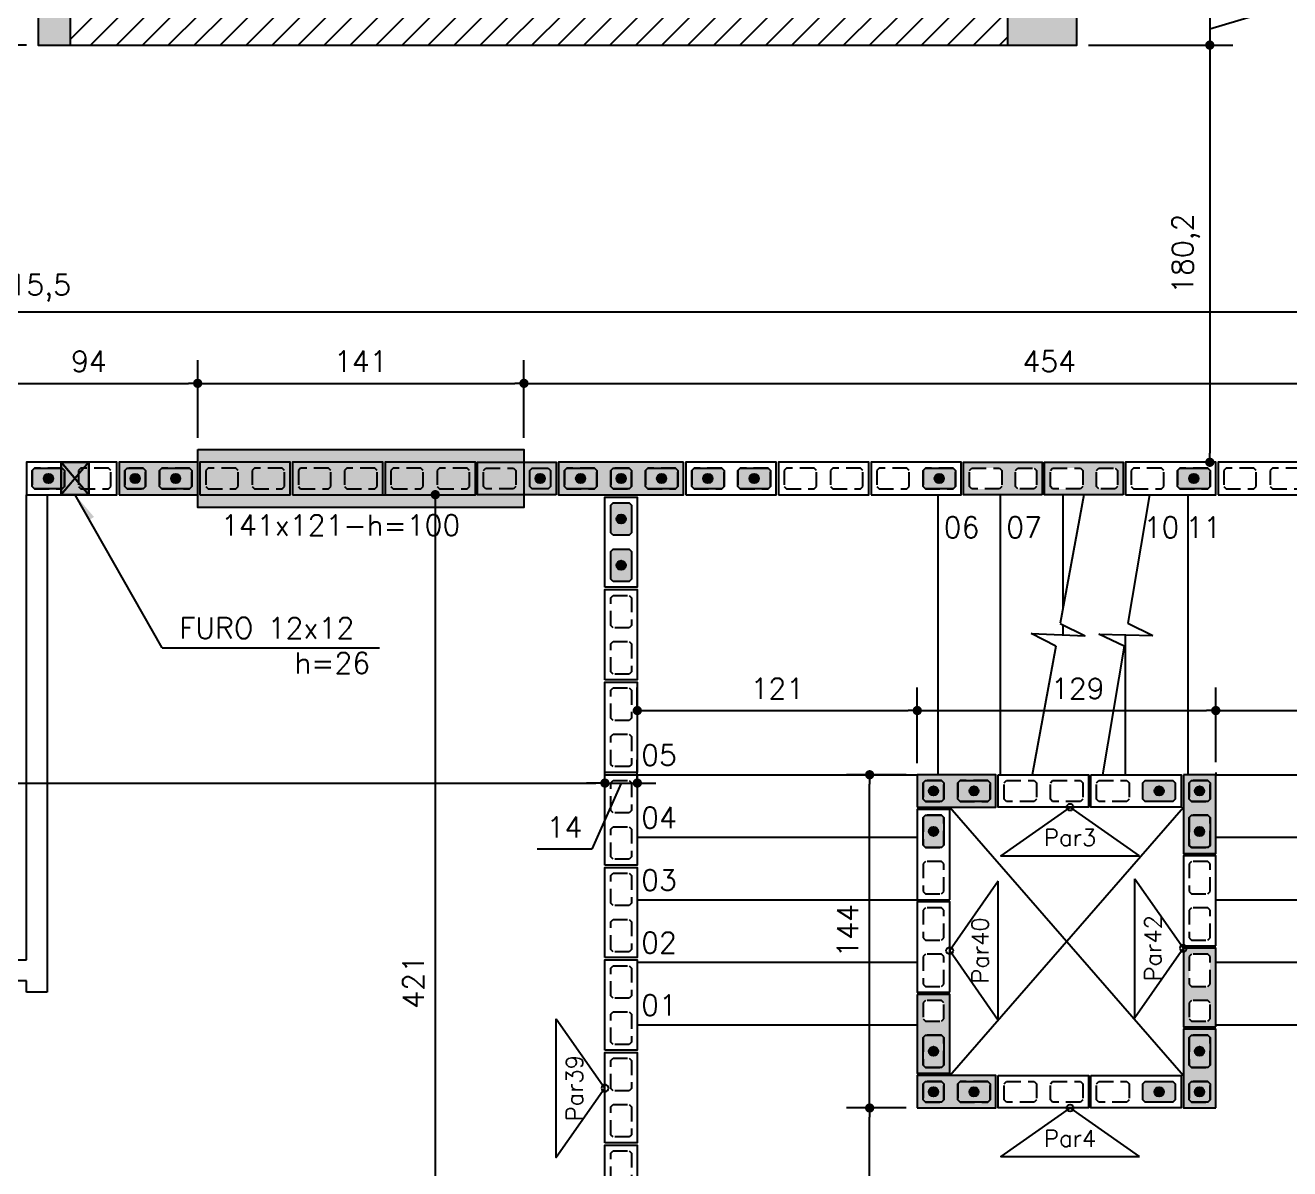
# Model space of a CAD drawing. Extents: x -14651 to 4579, y -10691 to -1290.
# Drawn here: x 1824 to 2370, y -9320 to -8826 of the extents above; entities that cross this region are included whole.
import ezdxf
from ezdxf.enums import TextEntityAlignment as Align

# ---------------------------------------------------------------- set-up
doc = ezdxf.new("R2010")
doc.units = 0
doc.header["$LTSCALE"] = 25
doc.linetypes.add('DASHED2', pattern=[0.375, 0.25, -0.125])
for name, color, linetype in [('213', 252, 'Continuous'), ('241', 2, 'Continuous'), ('247', 50, 'Continuous'), ('248', 100, 'Continuous'), ('249', 20, 'Continuous'), ('ABERTURAS', 53, 'Continuous'), ('ac-furo', 170, 'Continuous'), ('ALVENARIA NÃO ESTRUTURAL', 242, 'Continuous'), ('Arranque', 14, 'Continuous'), ('COTA', 1, 'Continuous'), ('FERRO', 5, 'Continuous'), ('H2', 252, 'Continuous'), ('Linha_fina', 1, 'Continuous'), ('P-N', 5, 'Continuous'), ('Pena_1', 1, 'Continuous'), ('Pena_2', 2, 'Continuous'), ('T1', 2, 'Continuous'), ('TJANELA', 2, 'Continuous'), ('VIGA', 3, 'Continuous')]:
    doc.layers.add(name, color=color, linetype=linetype)
doc.styles.add('COTA', font='romans.shx')
doc.styles.add('Texto1', font='romans.shx', dxfattribs={"height": 9})
doc.dimstyles.new('forma', dxfattribs={"dimscale": 5, "dimtxt": 1.8, "dimasz": 0.8, "dimexe": 2, "dimexo": 1, "dimgap": 1, "dimtad": 1, "dimdec": 1, "dimzin": 9, "dimtxsty": 'COTA', "dimblk1": 'DOT', "dimblk2": 'DOT', "dimsah": 1, "dimcen": 0, "dimdle": 1, "dimclrd": 256, "dimclre": 256, "dimclrt": 2, "dimadec": 0, "dimazin": 0, "dimtfac": 1, "dimtdec": 0, "dimtmove": 0, "dimatfit": 3, "dimfxl": 1, "dimtolj": 1, "dimtzin": 0, "dimarcsym": 0})

# ---------------------------------------------------------------- blocks, each defined once
blk = doc.blocks.new('P4015', base_point=(5842102.11612, -8124149.02973))
blk.add_lwpolyline([(5842082.61612, -8124156.02973), (5842121.61612, -8124156.02973), (5842121.61612, -8124142.02973), (5842082.61612, -8124142.02973), (5842082.61612, -8124156.02973)])
at = {"color": 1, "linetype": 'DASHED2'}
for points in [[(5842085.11612, -8124152.52973), (5842086.11612, -8124153.52973), (5842098.11612, -8124153.52973), (5842099.11612, -8124152.52973), (5842099.11612, -8124145.52973), (5842098.11612, -8124144.52973), (5842086.11612, -8124144.52973), (5842085.11612, -8124145.52973), (5842085.11612, -8124152.52973)], [(5842105.11612, -8124152.52973), (5842106.11612, -8124153.52973), (5842118.11612, -8124153.52973), (5842119.11612, -8124152.52973), (5842119.11612, -8124145.52973), (5842118.11612, -8124144.52973), (5842106.11612, -8124144.52973), (5842105.11612, -8124145.52973), (5842105.11612, -8124152.52973)]]:
    blk.add_lwpolyline(points, dxfattribs=at)
blk = doc.blocks.new('P3515')
at = {"layer": '248'}
h = blk.add_hatch(color=100, dxfattribs=at)
h.paths.add_polyline_path([(17, 7), (-17, 7), (-17, -7), (17, -7)])
h.paths.add_polyline_path([(-5.5, -3.5), (-6.5, -4.5), (-13.5, -4.5), (-14.5, -3.5), (-14.5, 3.5), (-13.5, 4.5), (-6.5, 4.5), (-5.5, 3.5)], flags=16)
h.paths.add_polyline_path([(0.5, 3.5), (1.5, 4.5), (13.5, 4.5), (14.5, 3.5), (14.5, -3.5), (13.5, -4.5), (1.5, -4.5), (0.5, -3.5)], flags=16)
blk.add_lwpolyline([(-17, -7), (17, -7), (17, 7), (-17, 7), (-17, -7)])
at = {"color": 1, "linetype": 'DASHED2'}
for points in [[(-14.5, -3.5), (-13.5, -4.5), (-6.5, -4.5), (-5.5, -3.5), (-5.5, 3.5), (-6.5, 4.5), (-13.5, 4.5), (-14.5, 3.5), (-14.5, -3.5)], [(0.5, -3.5), (1.5, -4.5), (13.5, -4.5), (14.5, -3.5), (14.5, 3.5), (13.5, 4.5), (1.5, 4.5), (0.5, 3.5), (0.5, -3.5)]]:
    blk.add_lwpolyline(points, dxfattribs=at)
blk = doc.blocks.new('P5515')
at = {"layer": '249'}
h = blk.add_hatch(color=20, dxfattribs=at)
h.paths.add_polyline_path([(-27, 7), (-27, -7), (27, -7), (27, 7)])
h.paths.add_polyline_path([(-10.5, -3.5), (-11.5, -4.5), (-23.5, -4.5), (-24.5, -3.5), (-24.5, 3.5), (-23.5, 4.5), (-11.5, 4.5), (-10.5, 3.5)], flags=16)
h.paths.add_polyline_path([(-4.5, 3.5), (-3.5, 4.5), (3.5, 4.5), (4.5, 3.5), (4.5, -3.5), (3.5, -4.5), (-3.5, -4.5), (-4.5, -3.5)], flags=16)
h.paths.add_polyline_path([(10.5, 3.5), (11.5, 4.5), (23.5, 4.5), (24.5, 3.5), (24.5, -3.5), (23.5, -4.5), (11.5, -4.5), (10.5, -3.5)], flags=16)
blk.add_lwpolyline([(27, 7), (-27, 7), (-27, -7), (27, -7), (27, 7)])
at = {"color": 1, "linetype": 'DASHED2'}
for points in [[(-10.5, 3.5), (-11.5, 4.5), (-23.5, 4.5), (-24.5, 3.5), (-24.5, -3.5), (-23.5, -4.5), (-11.5, -4.5), (-10.5, -3.5), (-10.5, 3.5)], [(4.5, 3.5), (3.5, 4.5), (-3.5, 4.5), (-4.5, 3.5), (-4.5, -3.5), (-3.5, -4.5), (3.5, -4.5), (4.5, -3.5), (4.5, 3.5)], [(24.5, 3.5), (23.5, 4.5), (11.5, 4.5), (10.5, 3.5), (10.5, -3.5), (11.5, -4.5), (23.5, -4.5), (24.5, -3.5), (24.5, 3.5)]]:
    blk.add_lwpolyline(points, dxfattribs=at)
blk = doc.blocks.new('GR-1409')
at = {"layer": '213'}
h = blk.add_hatch(color=256, dxfattribs=at)
h.paths.add_polyline_path([(-6, 4.5), (-7, 3.5), (-7, -3.5), (-6, -4.5), (6, -4.5), (7, -3.5), (7, 3.5), (6, 4.5)])
h.paths.add_polyline_path([(-2, 0, 1), (2, 0, 1)], flags=16)
at = {"layer": 'Arranque'}
blk.add_hatch(color=256, dxfattribs=at).paths.add_polyline_path([(-2, 0, 1), (2, 0, 1)])
at = {"layer": '213'}
blk.add_lwpolyline([(-7, 3.5), (-6, 4.5), (6, 4.5), (7, 3.5), (7, -3.5), (6, -4.5), (-6, -4.5), (-7, -3.5), (-7, 3.5)], dxfattribs=at)
at = {"layer": 'FERRO', "linetype": 'Continuous'}
blk.add_circle((0, 0), 2, dxfattribs=at)
blk = doc.blocks.new('GR-0909')
at = {"layer": '213'}
h = blk.add_hatch(color=256, dxfattribs=at)
h.paths.add_polyline_path([(3.5, -4.5), (4.5, -3.5), (4.500001, 3.5), (3.500001, 4.5), (-3.499999, 4.5), (-4.499999, 3.5), (-4.5, -3.5), (-3.5, -4.5)])
h.paths.add_polyline_path([(-2, 0, -1), (2, 0, -1)], flags=16)
at = {"layer": 'Arranque'}
blk.add_hatch(color=256, dxfattribs=at).paths.add_polyline_path([(2, 0, 1), (-2, 0, 1)])
at = {"layer": '213'}
blk.add_lwpolyline([(3.500001, 4.5), (4.500001, 3.5), (4.5, -3.5), (3.5, -4.5), (-3.5, -4.5), (-4.5, -3.5), (-4.499999, 3.5), (-3.499999, 4.5), (3.500001, 4.5)], dxfattribs=at)
at = {"layer": 'FERRO', "linetype": 'Continuous'}
blk.add_circle((0, 0), 2, dxfattribs=at)
blk = doc.blocks.new('_IDNPAR_2')
at = {"color": 3}
blk.add_lwpolyline([(1, -0.7), (0, 0), (-1, -0.7)], close=True, dxfattribs=at)
blk.add_circle((0, 0), 0.05, dxfattribs=at)
at = {"layer": '247', "color": 2, "style": 'COTA', "flags": 8}
blk.add_attdef('ID', text='', height=0.24, dxfattribs=at).set_placement((0, -0.438), align=Align.MIDDLE_CENTER)
blk = doc.blocks.new('_Dot')
at = {"color": 0, "linetype": 'ByBlock', "lineweight": -2}
blk.add_line((-0.5, 0), (-1, 0), dxfattribs=at)
at = {"color": 0, "linetype": 'ByBlock', "const_width": 0.5}
blk.add_lwpolyline([(-0.25, 0, 1), (0.25, 0, 1)], format="xyb", close=True, dxfattribs=at)
blk = doc.blocks.new('*D153')
at = {"layer": 'COTA', "lineweight": -2, "transparency": 16777216}
for p, q in [((1804.52, -9004.1), (1804.52, -8970.5)), ((1898.52, -9004.1), (1898.52, -8970.5)), ((1808.52, -8980.5), (1894.52, -8980.5))]:
    blk.add_line(p, q, dxfattribs=at)
at = {"layer": 'Defpoints', "color": 0, "transparency": 16777216}
for p in [(1898.52, -8980.5), (1804.52, -9009.1), (1898.52, -9009.1)]:
    blk.add_point(p, dxfattribs=at)
at = {"layer": 'COTA', "lineweight": -2, "transparency": 16777216, "xscale": 4, "yscale": 4, "zscale": 4, "rotation": 180}
blk.add_blockref('_Dot', (1804.52, -8980.5), dxfattribs=at)
at = {"layer": 'COTA', "lineweight": -2, "transparency": 16777216, "xscale": 4, "yscale": 4, "zscale": 4}
blk.add_blockref('_Dot', (1898.52, -8980.5), dxfattribs=at)
at = {"layer": 'COTA', "color": 2, "transparency": 16777216, "insert": (1851.52, -8971), "char_height": 9, "attachment_point": 5, "style": 'COTA'}
blk.add_mtext('\\A1;94 ', dxfattribs=at)
blk = doc.blocks.new('*D154')
at = {"layer": 'COTA', "lineweight": -2, "transparency": 16777216}
for p, q in [((1898.52, -9004.1), (1898.52, -8970.5)), ((2039.52, -9004.1), (2039.52, -8970.5)), ((1902.52, -8980.5), (2035.52, -8980.5))]:
    blk.add_line(p, q, dxfattribs=at)
at = {"layer": 'Defpoints', "color": 0, "transparency": 16777216}
for p in [(2039.52, -8980.5), (1898.52, -9009.1), (2039.52, -9009.1)]:
    blk.add_point(p, dxfattribs=at)
at = {"layer": 'COTA', "lineweight": -2, "transparency": 16777216, "xscale": 4, "yscale": 4, "zscale": 4, "rotation": 180}
blk.add_blockref('_Dot', (1898.52, -8980.5), dxfattribs=at)
at = {"layer": 'COTA', "lineweight": -2, "transparency": 16777216, "xscale": 4, "yscale": 4, "zscale": 4}
blk.add_blockref('_Dot', (2039.52, -8980.5), dxfattribs=at)
at = {"layer": 'COTA', "color": 2, "transparency": 16777216, "insert": (1969.02, -8971), "char_height": 9, "attachment_point": 5, "style": 'COTA'}
blk.add_mtext('\\A1;141 ', dxfattribs=at)
blk = doc.blocks.new('*D155')
at = {"layer": 'COTA', "lineweight": -2, "transparency": 16777216}
for p, q in [((2039.52, -9004.1), (2039.52, -8970.5)), ((2493.52, -9004.1), (2493.52, -8970.5)), ((2043.52, -8980.5), (2489.52, -8980.5))]:
    blk.add_line(p, q, dxfattribs=at)
at = {"layer": 'Defpoints', "color": 0, "transparency": 16777216}
for p in [(2493.52, -8980.5), (2039.52, -9009.1), (2493.52, -9009.1)]:
    blk.add_point(p, dxfattribs=at)
at = {"layer": 'COTA', "lineweight": -2, "transparency": 16777216, "xscale": 4, "yscale": 4, "zscale": 4, "rotation": 180}
blk.add_blockref('_Dot', (2039.52, -8980.5), dxfattribs=at)
at = {"layer": 'COTA', "lineweight": -2, "transparency": 16777216, "xscale": 4, "yscale": 4, "zscale": 4}
blk.add_blockref('_Dot', (2493.52, -8980.5), dxfattribs=at)
at = {"layer": 'COTA', "color": 2, "transparency": 16777216, "insert": (2266.52, -8971), "char_height": 9, "attachment_point": 5, "style": 'COTA'}
blk.add_mtext('\\A1;454 ', dxfattribs=at)
blk = doc.blocks.new('*D163')
at = {"layer": 'COTA', "lineweight": -2, "transparency": 16777216}
for p, q in [((2366.94, -8818.05), (2366.94, -8794.34)), ((2335.94, -8816.35), (2335.94, -8812.35)), ((2335.94, -8827.35), (2366.94, -8818.05)), ((2283.52, -8820.35), (2345.94, -8820.35)), ((2335.94, -8820.35), (2335.94, -8834.35)), ((2335.94, -8820.35), (2335.94, -8834.35)), ((2283.52, -8834.35), (2345.94, -8834.35)), ((2335.94, -8838.35), (2335.94, -8842.35))]:
    blk.add_line(p, q, dxfattribs=at)
at = {"layer": 'Defpoints', "color": 0, "transparency": 16777216}
for p in [(2278.52, -8820.35), (2278.52, -8834.35), (2335.94, -8834.35)]:
    blk.add_point(p, dxfattribs=at)
at = {"layer": 'COTA', "lineweight": -2, "transparency": 16777216, "xscale": 4, "yscale": 4, "zscale": 4}
for p, rotation in [((2335.94, -8820.35), 270), ((2335.94, -8834.35), 90)]:
    blk.add_blockref('_Dot', p, dxfattribs=dict(at, rotation=rotation))
at = {"layer": 'COTA', "color": 2, "transparency": 16777216, "insert": (2357.44, -8806.19), "char_height": 9, "attachment_point": 5, "rotation": 90, "style": 'COTA'}
blk.add_mtext('\\A1;14 ', dxfattribs=at)
blk = doc.blocks.new('*D164')
at = {"layer": 'COTA', "lineweight": -2, "transparency": 16777216}
for p, q in [((2283.52, -8834.35), (2345.94, -8834.35)), ((2335.94, -8838.35), (2335.94, -9010.6)), ((2333.52, -9014.6), (2325.94, -9014.6))]:
    blk.add_line(p, q, dxfattribs=at)
at = {"layer": 'Defpoints', "color": 0, "transparency": 16777216}
for p in [(2278.52, -8834.35), (2335.94, -9014.6), (2338.52, -9014.6)]:
    blk.add_point(p, dxfattribs=at)
at = {"layer": 'COTA', "lineweight": -2, "transparency": 16777216, "xscale": 4, "yscale": 4, "zscale": 4}
for p, rotation in [((2335.94, -8834.35), 90), ((2335.94, -9014.6), 270)]:
    blk.add_blockref('_Dot', p, dxfattribs=dict(at, rotation=rotation))
at = {"layer": 'COTA', "color": 2, "transparency": 16777216, "insert": (2325.59, -8924.47), "char_height": 9, "attachment_point": 5, "rotation": 90, "style": 'COTA'}
blk.add_mtext('\\A1;180,2 ', dxfattribs=at)
blk = doc.blocks.new('*D165')
at = {"layer": 'COTA', "lineweight": -2, "transparency": 16777216}
for p, q in [((1824.52, -8834.35), (1775.8, -8834.35)), ((1785.8, -9010.6), (1785.8, -8838.35)), ((1812.56, -9014.6), (1775.8, -9014.6))]:
    blk.add_line(p, q, dxfattribs=at)
at = {"layer": 'Defpoints', "color": 0, "transparency": 16777216}
for p in [(1785.8, -8834.35), (1829.52, -8834.35), (1817.56, -9014.6)]:
    blk.add_point(p, dxfattribs=at)
at = {"layer": 'COTA', "lineweight": -2, "transparency": 16777216, "xscale": 4, "yscale": 4, "zscale": 4}
for p, rotation in [((1785.8, -8834.35), 90), ((1785.8, -9014.6), 270)]:
    blk.add_blockref('_Dot', p, dxfattribs=dict(at, rotation=rotation))
at = {"layer": 'COTA', "color": 2, "transparency": 16777216, "insert": (1775.44, -8924.47), "char_height": 9, "attachment_point": 5, "rotation": 90, "style": 'COTA'}
blk.add_mtext('\\A1;180,2 ', dxfattribs=at)
blk = doc.blocks.new('*D166')
at = {"layer": 'COTA', "lineweight": -2, "transparency": 16777216}
for p, q in [((1824.52, -8804.35), (1775.8, -8804.35)), ((1785.8, -8830.35), (1785.8, -8808.35)), ((1824.52, -8834.35), (1775.8, -8834.35))]:
    blk.add_line(p, q, dxfattribs=at)
at = {"layer": 'Defpoints', "color": 0, "transparency": 16777216}
for p in [(1785.8, -8804.35), (1829.52, -8804.35), (1829.52, -8834.35)]:
    blk.add_point(p, dxfattribs=at)
at = {"layer": 'COTA', "lineweight": -2, "transparency": 16777216, "xscale": 4, "yscale": 4, "zscale": 4}
for p, rotation in [((1785.8, -8804.35), 90), ((1785.8, -8834.35), 270)]:
    blk.add_blockref('_Dot', p, dxfattribs=dict(at, rotation=rotation))
at = {"layer": 'COTA', "color": 2, "transparency": 16777216, "insert": (1776.3, -8819.35), "char_height": 9, "attachment_point": 5, "rotation": 90, "style": 'COTA'}
blk.add_mtext('\\A1;30 ', dxfattribs=at)
blk = doc.blocks.new('*D185')
at = {"layer": 'COTA', "lineweight": -2, "transparency": 16777216}
for p, q in [((1967.27, -9028.6), (2011.2, -9028.6)), ((2001.2, -9032.6), (2001.2, -9445.6)), ((1963.52, -9449.6), (2011.2, -9449.6))]:
    blk.add_line(p, q, dxfattribs=at)
at = {"layer": 'Defpoints', "color": 0, "transparency": 16777216}
for p in [(1962.27, -9028.6), (1958.52, -9449.6), (2001.2, -9449.6)]:
    blk.add_point(p, dxfattribs=at)
at = {"layer": 'COTA', "lineweight": -2, "transparency": 16777216, "xscale": 4, "yscale": 4, "zscale": 4}
for p, rotation in [((2001.2, -9028.6), 90), ((2001.2, -9449.6), 270)]:
    blk.add_blockref('_Dot', p, dxfattribs=dict(at, rotation=rotation))
at = {"layer": 'COTA', "color": 2, "transparency": 16777216, "insert": (1991.7, -9239.1), "char_height": 9, "attachment_point": 5, "rotation": 90, "style": 'COTA'}
blk.add_mtext('\\A1;421 ', dxfattribs=at)
blk = doc.blocks.new('*D197')
at = {"layer": 'COTA', "lineweight": -2, "transparency": 16777216}
for p, q in [((2204.52, -9293.57), (2178.93, -9293.57)), ((2188.93, -9489.6), (2188.93, -9297.57)), ((2256.52, -9493.6), (2178.93, -9493.6))]:
    blk.add_line(p, q, dxfattribs=at)
at = {"layer": 'Defpoints', "color": 0, "transparency": 16777216}
for p in [(2188.93, -9293.57), (2209.52, -9293.57), (2261.52, -9493.6)]:
    blk.add_point(p, dxfattribs=at)
at = {"layer": 'COTA', "lineweight": -2, "transparency": 16777216, "xscale": 4, "yscale": 4, "zscale": 4}
for p, rotation in [((2188.93, -9293.57), 90), ((2188.93, -9493.6), 270)]:
    blk.add_blockref('_Dot', p, dxfattribs=dict(at, rotation=rotation))
at = {"layer": 'COTA', "color": 2, "transparency": 16777216, "insert": (2179.43, -9393.58), "char_height": 9, "attachment_point": 5, "rotation": 90, "style": 'COTA'}
blk.add_mtext('\\A1;200 ', dxfattribs=at)
blk = doc.blocks.new('*D215')
at = {"layer": 'COTA', "lineweight": -2, "transparency": 16777216}
for p, q in [((1483.52, -9150.06), (1483.52, -9143.19)), ((2074.52, -9156.66), (2074.52, -9143.19)), ((1487.52, -9153.19), (2070.52, -9153.19))]:
    blk.add_line(p, q, dxfattribs=at)
at = {"layer": 'Defpoints', "color": 0, "transparency": 16777216}
for p in [(1483.52, -9155.06), (2074.52, -9153.19), (2074.52, -9161.66)]:
    blk.add_point(p, dxfattribs=at)
at = {"layer": 'COTA', "lineweight": -2, "transparency": 16777216, "xscale": 4, "yscale": 4, "zscale": 4, "rotation": 180}
blk.add_blockref('_Dot', (1483.52, -9153.19), dxfattribs=at)
at = {"layer": 'COTA', "lineweight": -2, "transparency": 16777216, "xscale": 4, "yscale": 4, "zscale": 4}
blk.add_blockref('_Dot', (2074.52, -9153.19), dxfattribs=at)
at = {"layer": 'COTA', "color": 2, "transparency": 16777216, "insert": (1779.02, -9143.69), "char_height": 9, "attachment_point": 5, "style": 'COTA'}
blk.add_mtext('\\A1;591 ', dxfattribs=at)
blk = doc.blocks.new('*D216')
at = {"layer": 'COTA', "lineweight": -2, "transparency": 16777216}
for p, q in [((2074.52, -9156.66), (2074.52, -9143.19)), ((2088.52, -9152.48), (2088.52, -9143.19)), ((2070.52, -9153.19), (2066.52, -9153.19)), ((2081.52, -9153.19), (2068.88, -9181.73)), ((2074.52, -9153.19), (2088.52, -9153.19)), ((2074.52, -9153.19), (2088.52, -9153.19)), ((2092.52, -9153.19), (2096.52, -9153.19)), ((2068.88, -9181.73), (2045.17, -9181.73))]:
    blk.add_line(p, q, dxfattribs=at)
at = {"layer": 'Defpoints', "color": 0, "transparency": 16777216}
for p in [(2088.52, -9153.19), (2088.52, -9157.48), (2074.52, -9161.66)]:
    blk.add_point(p, dxfattribs=at)
at = {"layer": 'COTA', "lineweight": -2, "transparency": 16777216, "xscale": 4, "yscale": 4, "zscale": 4}
blk.add_blockref('_Dot', (2074.52, -9153.19), dxfattribs=at)
at = {"layer": 'COTA', "lineweight": -2, "transparency": 16777216, "xscale": 4, "yscale": 4, "zscale": 4, "rotation": 180}
blk.add_blockref('_Dot', (2088.52, -9153.19), dxfattribs=at)
at = {"layer": 'COTA', "color": 2, "transparency": 16777216, "insert": (2057.02, -9172.23), "char_height": 9, "attachment_point": 5, "style": 'COTA'}
blk.add_mtext('\\A1;14 ', dxfattribs=at)
blk = doc.blocks.new('*D264')
at = {"layer": 'COTA', "lineweight": -2, "transparency": 16777216}
for p, q in [((873.52, -8963.53), (873.52, -8939.65)), ((2689.02, -8963.53), (2689.02, -8939.65)), ((877.52, -8949.65), (2685.02, -8949.65))]:
    blk.add_line(p, q, dxfattribs=at)
at = {"layer": 'Defpoints', "color": 0, "transparency": 16777216}
for p in [(2689.02, -8949.65), (873.52, -8968.53), (2689.02, -8968.53)]:
    blk.add_point(p, dxfattribs=at)
at = {"layer": 'COTA', "lineweight": -2, "transparency": 16777216, "xscale": 4, "yscale": 4, "zscale": 4, "rotation": 180}
blk.add_blockref('_Dot', (873.52, -8949.65), dxfattribs=at)
at = {"layer": 'COTA', "lineweight": -2, "transparency": 16777216, "xscale": 4, "yscale": 4, "zscale": 4}
blk.add_blockref('_Dot', (2689.02, -8949.65), dxfattribs=at)
at = {"layer": 'COTA', "color": 2, "transparency": 16777216, "insert": (1822.57, -8939.29), "char_height": 9, "attachment_point": 5, "style": 'COTA'}
blk.add_mtext('\\A1;1815,5 ', dxfattribs=at)
blk = doc.blocks.new('layout-inferior 1')
at = {"layer": 'ALVENARIA NÃO ESTRUTURAL'}
for p, q in [((29474.19, -9229.6), (29474.19, -9028.6)), ((29483.19, -9028.6), (29483.19, -9243.6)), ((29469.19, -9229.6), (29474.19, -9229.6)), ((29474.19, -9238.6), (29469.19, -9238.6)), ((29474.19, -9243.6), (29474.19, -9238.6)), ((29483.19, -9243.6), (29474.19, -9243.6))]:
    blk.add_line(p, q, dxfattribs=at)
blk = doc.blocks.new('furo 12 x12')
at = {"layer": 'H2'}
for points in [[(-1405.39, -3672.05), (-1399.38, -3665.04), (-1411.38, -3665.04)], [(-1411.38, -3679.04), (-1405.39, -3672.05), (-1411.38, -3665.04)], [(-1399.38, -3679.08), (-1399.38, -3665.04), (-1405.39, -3672.05)], [(-1405.39, -3672.05), (-1411.38, -3679.04), (-1411.38, -3679.08), (-1399.38, -3679.08)]]:
    blk.add_hatch(color=256, dxfattribs=at).paths.add_polyline_path(points)
at = {"layer": 'Pena_2', "ltscale": 0.5}
blk.add_lwpolyline([(-1411.38, -3665.04), (-1399.38, -3665.04), (-1399.38, -3679.08), (-1411.38, -3679.08)], close=True, dxfattribs=at)
at = {"layer": 'VIGA', "ltscale": 0.5}
for p, q in [((-1399.38, -3665.04), (-1411.38, -3679.04)), ((-1399.38, -3679.08), (-1411.38, -3665.04))]:
    blk.add_line(p, q, dxfattribs=at)
blk = doc.blocks.new('ss')
at = {"layer": 'Linha_fina'}
blk.add_solid([(0, 0), (-2.5, -0.29), (-2.5, 0.3)], dxfattribs=at)
blk = doc.blocks.new('grautes-inferior 1')
at = {"layer": 'ac-furo'}
for p, q in [((1839.52, -9014.6), (1851.52, -9028.6)), ((1851.52, -9014.6), (1839.52, -9028.6)), ((1839.52, -9014.6), (1851.52, -9028.6)), ((1851.52, -9014.6), (1839.52, -9028.6))]:
    blk.add_line(p, q, dxfattribs=at)
blk.add_lwpolyline([(1851.52, -9014.6), (1839.52, -9014.6), (1839.52, -9028.6), (1851.52, -9028.6)], close=True, dxfattribs=at)
blk.add_lwpolyline([(1851.52, -9014.6), (1839.52, -9014.6), (1839.52, -9028.6), (1851.52, -9028.6)], close=True, dxfattribs=at)
at = {"layer": 'Linha_fina'}
for q in [(1845.52, -9028.62), (1977.16, -9094.72)]:
    blk.add_line((1883.19, -9094.72), q, dxfattribs=at)
at = {"layer": 'COTA'}
blk.add_blockref('furo 12 x12', (3250.91, -5349.54), dxfattribs=at)
at = {"layer": 'COTA', "xscale": -4.999999999999998, "yscale": 4.999999999999998, "zscale": 4.999999999999998, "rotation": 303.6559025255237}
blk.add_blockref('ss', (1845.52, -9028.62), dxfattribs=at)
at = {"layer": 'T1', "style": 'Texto1'}
for s, p in [('FURO 12x12', (1890.6, -9090.68)), ('h=26', (1940.29, -9105.8))]:
    blk.add_text(s, height=9, dxfattribs=at).set_placement(p)
blk = doc.blocks.new('interrup')
at = {"layer": 'Linha_fina'}
for p, q in [((-1, 0), (-0.33, 2.31)), ((0.33, -2.31), (-0.33, 2.31)), ((1, 0), (0.33, -2.31))]:
    blk.add_line(p, q, dxfattribs=at)
blk = doc.blocks.new('*D327')
at = {"layer": 'COTA', "lineweight": -2, "transparency": 16777216}
for p, q in [((2088.52, -9120.83), (2088.52, -9111.86)), ((2209.52, -9144.6), (2209.52, -9111.86)), ((2092.52, -9121.86), (2205.52, -9121.86))]:
    blk.add_line(p, q, dxfattribs=at)
at = {"layer": 'Defpoints', "color": 0, "transparency": 16777216}
for p in [(2209.52, -9121.86), (2088.52, -9125.83), (2209.52, -9149.6)]:
    blk.add_point(p, dxfattribs=at)
at = {"layer": 'COTA', "lineweight": -2, "transparency": 16777216, "xscale": 4, "yscale": 4, "zscale": 4, "rotation": 180}
blk.add_blockref('_Dot', (2088.52, -9121.86), dxfattribs=at)
at = {"layer": 'COTA', "lineweight": -2, "transparency": 16777216, "xscale": 4, "yscale": 4, "zscale": 4}
blk.add_blockref('_Dot', (2209.52, -9121.86), dxfattribs=at)
at = {"layer": 'COTA', "color": 2, "transparency": 16777216, "insert": (2149.02, -9112.36), "char_height": 9, "attachment_point": 5, "style": 'COTA'}
blk.add_mtext('\\A1;121 ', dxfattribs=at)
blk = doc.blocks.new('*D328')
at = {"layer": 'COTA', "lineweight": -2, "transparency": 16777216}
for p, q in [((2209.52, -9144.6), (2209.52, -9111.86)), ((2338.52, -9144.1), (2338.52, -9111.86)), ((2213.52, -9121.86), (2334.52, -9121.86))]:
    blk.add_line(p, q, dxfattribs=at)
at = {"layer": 'Defpoints', "color": 0, "transparency": 16777216}
for p in [(2338.52, -9121.86), (2209.52, -9149.6), (2338.52, -9149.1)]:
    blk.add_point(p, dxfattribs=at)
at = {"layer": 'COTA', "lineweight": -2, "transparency": 16777216, "xscale": 4, "yscale": 4, "zscale": 4, "rotation": 180}
blk.add_blockref('_Dot', (2209.52, -9121.86), dxfattribs=at)
at = {"layer": 'COTA', "lineweight": -2, "transparency": 16777216, "xscale": 4, "yscale": 4, "zscale": 4}
blk.add_blockref('_Dot', (2338.52, -9121.86), dxfattribs=at)
at = {"layer": 'COTA', "color": 2, "transparency": 16777216, "insert": (2278.88, -9112.36), "char_height": 9, "attachment_point": 5, "style": 'COTA'}
blk.add_mtext('\\A1;129 ', dxfattribs=at)
blk = doc.blocks.new('*D329')
at = {"layer": 'COTA', "lineweight": -2, "transparency": 16777216}
for p, q in [((2338.52, -9144.1), (2338.52, -9111.86)), ((2459.52, -9128.57), (2459.52, -9111.86)), ((2342.52, -9121.86), (2455.52, -9121.86))]:
    blk.add_line(p, q, dxfattribs=at)
at = {"layer": 'Defpoints', "color": 0, "transparency": 16777216}
for p in [(2459.52, -9121.86), (2459.52, -9133.57), (2338.52, -9149.1)]:
    blk.add_point(p, dxfattribs=at)
at = {"layer": 'COTA', "lineweight": -2, "transparency": 16777216, "xscale": 4, "yscale": 4, "zscale": 4, "rotation": 180}
blk.add_blockref('_Dot', (2338.52, -9121.86), dxfattribs=at)
at = {"layer": 'COTA', "lineweight": -2, "transparency": 16777216, "xscale": 4, "yscale": 4, "zscale": 4}
blk.add_blockref('_Dot', (2459.52, -9121.86), dxfattribs=at)
at = {"layer": 'COTA', "color": 2, "transparency": 16777216, "insert": (2399.02, -9112.36), "char_height": 9, "attachment_point": 5, "style": 'COTA'}
blk.add_mtext('\\A1;121 ', dxfattribs=at)
blk = doc.blocks.new('*D330')
at = {"layer": 'COTA', "lineweight": -2, "transparency": 16777216}
for p, q in [((2204.7, -9149.6), (2178.93, -9149.6)), ((2188.93, -9289.57), (2188.93, -9153.6)), ((2204.7, -9293.57), (2178.93, -9293.57))]:
    blk.add_line(p, q, dxfattribs=at)
at = {"layer": 'Defpoints', "color": 0, "transparency": 16777216}
for p in [(2188.93, -9149.6), (2209.7, -9149.6), (2209.7, -9293.57)]:
    blk.add_point(p, dxfattribs=at)
at = {"layer": 'COTA', "lineweight": -2, "transparency": 16777216, "xscale": 4, "yscale": 4, "zscale": 4}
for p, rotation in [((2188.93, -9149.6), 90), ((2188.93, -9293.57), 270)]:
    blk.add_blockref('_Dot', p, dxfattribs=dict(at, rotation=rotation))
at = {"layer": 'COTA', "color": 2, "transparency": 16777216, "insert": (2179.43, -9217.02), "char_height": 9, "attachment_point": 5, "rotation": 90, "style": 'COTA'}
blk.add_mtext('\\A1;144 ', dxfattribs=at)

msp = doc.modelspace()

# ---------------------------------------------------------------- hatches: boundary and pattern name
at = {"layer": 'ABERTURAS', "transparency": 33554457}
msp.add_hatch(color=256, dxfattribs=at).paths.add_polyline_path([(1898.52, -9009.1), (2039.52, -9009.1), (2039.52, -9034.1), (1898.52, -9034.1)])
at = {"layer": 'H2'}
for points in [[(1843.52, -8834.35), (1843.52, -8804.35), (1829.52, -8804.35), (1829.52, -8834.35)], [(2248.52, -8834.35), (2278.52, -8834.35), (2278.52, -8820.35), (2248.52, -8820.35)]]:
    msp.add_hatch(color=256, dxfattribs=at).paths.add_polyline_path(points)
h = msp.add_hatch(dxfattribs=at)
h.set_pattern_fill('ANSI31', color=256, scale=2.5, style=0)
h.paths.add_polyline_path([(2248.52, -8820.35), (1843.52, -8820.35), (1843.52, -8834.35), (2248.52, -8834.35)])

# ---------------------------------------------------------------- linework, layer by layer
at = {"layer": '241'}
msp.add_line((2338.52, -9148.6), (2338.52, -9149.6), dxfattribs=at)
for points in [[(2218.52, -9149.6), (2218.52, -9028.6)], [(2245.52, -9149.6), (2245.52, -9028.6)], [(2272.52, -9077.36), (2272.52, -9028.6)], [(2326.52, -9149.6), (2326.52, -9028.6)], [(2272.52, -9089.18), (2272.52, -9084.81)], [(2299.52, -9149.6), (2299.52, -9089.09)], [(2088.52, -9149.6), (2209.52, -9149.6)], [(2338.52, -9149.6), (2459.52, -9149.6)], [(2088.52, -9176.6), (2209.52, -9176.6)], [(2338.52, -9176.6), (2459.52, -9176.6)], [(2088.52, -9203.6), (2209.52, -9203.6)], [(2338.52, -9203.6), (2459.52, -9203.6)], [(2088.52, -9230.6), (2209.52, -9230.6)], [(2338.52, -9230.6), (2459.52, -9230.6)], [(2088.52, -9257.6), (2209.52, -9257.6)], [(2338.52, -9257.6), (2459.52, -9257.6)]]:
    msp.add_lwpolyline(points, dxfattribs=at)
at = {"layer": 'ABERTURAS'}
msp.add_lwpolyline([(1898.52, -9009.1), (2039.52, -9009.1), (2039.52, -9034.1), (1898.52, -9034.1)], close=True, dxfattribs=at)
at = {"layer": 'Linha_fina'}
for p, q in [((2281.52, -9028.6), (2271.26, -9084.18)), ((2309.86, -9028.6), (2300.51, -9084.17)), ((2269.44, -9094.01), (2259.18, -9149.6)), ((2298.86, -9094.03), (2289.51, -9149.6))]:
    msp.add_line(p, q, dxfattribs=at)
for points in [[(2223.52, -9279.57), (2324.52, -9163.6)], [(2223.52, -9163.6), (2324.52, -9279.57)]]:
    msp.add_lwpolyline(points, dxfattribs=at)
at = {"layer": 'P-N', "linetype": 'Continuous'}
for points in [[(1843.52, -8834.35), (1843.52, -8804.35), (1829.52, -8804.35), (1829.52, -8834.35), (1843.52, -8834.35)], [(2248.52, -8834.35), (2278.52, -8834.35), (2278.52, -8820.35), (2248.52, -8820.35), (2248.52, -8834.35)]]:
    msp.add_lwpolyline(points, dxfattribs=at)
at = {"layer": 'VIGA'}
msp.add_lwpolyline([(1843.52, -8834.35), (2248.52, -8834.35)], dxfattribs=at)

# ---------------------------------------------------------------- block references
for name, p in [('GR-1409', (1834.02, -9021.6)), ('GR-0909', (1871.52, -9021.6)), ('GR-1409', (1889.02, -9021.6)), ('GR-0909', (2046.52, -9021.6)), ('GR-1409', (2064.02, -9021.6)), ('GR-0909', (2081.52, -9021.6)), ('GR-1409', (2099.02, -9021.6)), ('GR-1409', (2119.02, -9021.6)), ('GR-1409', (2139.02, -9021.6)), ('GR-1409', (2219.02, -9021.6)), ('GR-1409', (2329.02, -9021.6)), ('GR-0909', (2216.52, -9156.6)), ('GR-1409', (2234.02, -9156.6)), ('GR-1409', (2314.02, -9156.6)), ('GR-0909', (2331.52, -9156.6)), ('GR-0909', (2216.52, -9286.57)), ('GR-1409', (2234.02, -9286.57)), ('GR-1409', (2314.02, -9286.57)), ('GR-0909', (2331.52, -9286.57))]:
    msp.add_blockref(name, p)
at = {"rotation": 90}
for p in [(2081.52, -9039.1), (2081.52, -9059.1), (2216.52, -9174.07), (2331.52, -9174.1), (2216.52, -9269.07), (2331.52, -9269.07)]:
    msp.add_blockref('GR-1409', p, dxfattribs=at)
at = {"layer": '241'}
for name, p in [('P4015', (1844.02, -9021.6)), ('P3515', (1881.52, -9021.6)), ('P4015', (1919.02, -9021.6)), ('P4015', (1959.02, -9021.6)), ('P4015', (1999.02, -9021.6)), ('P5515', (2081.52, -9021.6)), ('P4015', (2129.02, -9021.6)), ('P4015', (2169.02, -9021.6)), ('P4015', (2209.02, -9021.6)), ('P4015', (2319.02, -9021.6)), ('P4015', (2359.02, -9021.6)), ('P3515', (2226.52, -9156.6)), ('P3515', (2226.52, -9286.57))]:
    msp.add_blockref(name, p, dxfattribs=at)
at = {"layer": '241', "xscale": -1}
for p in [(2036.52, -9021.6), (2246.52, -9021.6), (2281.52, -9021.6)]:
    msp.add_blockref('P3515', p, dxfattribs=at)
for p, rotation in [((2081.52, -9049.1), 270), ((2081.52, -9089.1), 270), ((2081.52, -9129.1), 270), ((2081.52, -9169.1), 270), ((2264.02, -9156.6), 180), ((2304.02, -9156.6), 180), ((2081.52, -9209.1), 270), ((2081.52, -9249.1), 270), ((2081.52, -9289.1), 270), ((2264.02, -9286.57), 180), ((2304.02, -9286.57), 180), ((2081.52, -9329.1), 270)]:
    msp.add_blockref('P4015', p, dxfattribs=dict(at, rotation=rotation))
at = {"layer": '241'}
for name, p, rotation in [('P3515', (2331.52, -9166.6), 269.9999999964274), ('P4015', (2216.52, -9184.07), 90.00000000011893), ('P4015', (2331.52, -9204.07), 89.99999999642739), ('P4015', (2216.52, -9224.07), 90.00000000011893), ('P3515', (2331.52, -9241.57), 89.99999999642738), ('P3515', (2216.52, -9261.57), 270.0000000001189), ('P3515', (2331.52, -9276.57), 89.99999999642738)]:
    msp.add_blockref(name, p, dxfattribs=dict(at, rotation=rotation))
at = {"layer": '247', "linetype": 'Continuous', "xscale": 30, "yscale": 30, "zscale": 30}
for p, values in [((2275.57, -9163.6), {'ID': 'Par3'}), ((2275.57, -9293.57), {'ID': 'Par4'})]:
    msp.add_blockref('_IDNPAR_2', p, dxfattribs=at).add_auto_attribs(values)
at = {"layer": '247', "linetype": 'Continuous', "xscale": 30, "yscale": 30, "zscale": 30, "rotation": 90}
msp.add_blockref('_IDNPAR_2', (2223.52, -9225.56), dxfattribs=at).add_auto_attribs({'ID': 'Par40'})
at = {"layer": '247', "linetype": 'Continuous'}
ref = msp.add_blockref('_IDNPAR_2', (2324.52, -9224.57), dxfattribs=dict(at, xscale=-30, yscale=30, zscale=30, rotation=270))
ref.add_attrib('ID', 'Par42', dxfattribs={"color": 2, "height": 7.2, "rotation": 90, "style": 'COTA', "flags": 8}).set_placement((2311.37, -9224.57), align=Align.MIDDLE_CENTER)
ref = msp.add_blockref('_IDNPAR_2', (2074.52, -9285.01), dxfattribs=dict(at, xscale=-30, yscale=30, zscale=30, rotation=270))
ref.add_attrib('ID', 'Par39', dxfattribs={"color": 2, "height": 7.2, "rotation": 90, "style": 'COTA', "flags": 8}).set_placement((2061.37, -9285.01), align=Align.MIDDLE_CENTER)
at = {"layer": 'Linha_fina', "xscale": 5, "yscale": 5, "zscale": 5}
for p, rotation in [((2270.35, -9089.1), 259.54270884), ((2299.69, -9089.1), 260.45578932)]:
    msp.add_blockref('interrup', p, dxfattribs=dict(at, rotation=rotation))
at = {"layer": 'Pena_1'}
msp.add_blockref('grautes-inferior 1', (0, 0), dxfattribs=at)
at = {"layer": 'Pena_2'}
msp.add_blockref('layout-inferior 1', (-27649.68, 0), dxfattribs=at)

# ---------------------------------------------------------------- texts
at = {"layer": 'T1', "style": 'Texto1'}
for s, p in [('06', (2228.65, -9047.18)), ('07', (2255.65, -9047.18)), ('10', (2315.04, -9047.18)), ('11', (2333.18, -9047.18)), ('05', (2097.89, -9145.62, 0.04)), ('04', (2097.89, -9172.62, 0.04)), ('03', (2097.89, -9199.62, 0.04)), ('02', (2097.89, -9226.62, 0.04)), ('01', (2097.89, -9253.62, 0.04))]:
    msp.add_text(s, height=9, dxfattribs=at).set_placement(p, align=Align.CENTER)
at = {"layer": 'TJANELA', "style": 'Texto1'}
msp.add_text('141x121-h=100', height=9, dxfattribs=at).set_placement((1960.33, -9046.29), align=Align.CENTER)

# ---------------------------------------------------------------- dimensions: what is measured, and where the dimension line sits
at = {"layer": 'COTA'}
for base, p1, p2, override, picture, middle in [((2335.94, -8834.35), (2278.52, -8820.35), (2278.52, -8834.35), {"dimpost": ' ', "dimtmove": 1}, '*D163', (2357.44, -8813.05)), ((1785.8, -8804.35), (1829.52, -8834.35), (1829.52, -8804.35), {"dimpost": ' ', "dimtmove": 1}, '*D166', (1776.3, -8819.35)), ((1785.8021, -8834.3507), (1817.5631, -9014.5974), (1829.5219, -8834.3507), {"dimpost": ' '}, '*D165', (1775.445, -8924.4741)), ((2335.9434, -9014.5974), (2278.5219, -8834.3507), (2338.5169, -9014.5974), {"dimpost": ' ', "dimtmove": 1}, '*D164', (2325.5863, -8924.4741)), ((2001.2, -9449.6), (1962.27, -9028.6), (1958.52, -9449.6), {"dimpost": ' '}, '*D185', (1991.7, -9239.1)), ((2188.93, -9293.57), (2261.52, -9493.6), (2209.52, -9293.57), {"dimpost": ' ', "dimtmove": 1}, '*D197', (2179.43, -9393.58))]:
    dim = msp.add_linear_dim(base=base, p1=p1, p2=p2, angle=90, dimstyle='forma', override=override, dxfattribs=at)
    dim.commit()
    dim.dimension.update_dxf_attribs({"geometry": picture, "text_midpoint": middle})
for base, p1, p2, override, picture, middle in [((2689.02, -8949.65), (873.52, -8968.53), (2689.02, -8968.53), {"dimpost": ' '}, '*D264', (1822.57, -8949.65)), ((2338.52, -9121.86), (2209.52, -9149.6), (2338.52, -9149.1), {"dimpost": ' ', "dimtmove": 1}, '*D328', (2278.88, -9121.86)), ((2088.52, -9153.19), (2074.52, -9161.66), (2088.52, -9157.48), {"dimpost": ' ', "dimtmove": 1}, '*D216', (2063.88, -9181.73))]:
    dim = msp.add_linear_dim(base=base, p1=p1, p2=p2, dimstyle='forma', override=override, dxfattribs=at)
    dim.commit()
    dim.dimension.update_dxf_attribs({"geometry": picture, "text_midpoint": middle, "dimtype": 128})
for base, p1, p2, override, picture, middle in [((1898.52, -8980.5), (1804.52, -9009.1), (1898.52, -9009.1), {"dimpost": ' ', "dimtmove": 1}, '*D153', (1851.52, -8971)), ((2039.52, -8980.5), (1898.52, -9009.1), (2039.52, -9009.1), {"dimpost": ' ', "dimtmove": 1}, '*D154', (1969.02, -8971)), ((2493.52, -8980.5), (2039.52, -9009.1), (2493.52, -9009.1), {"dimpost": ' ', "dimtmove": 1}, '*D155', (2266.52, -8971)), ((2209.52, -9121.86), (2088.52, -9125.83), (2209.52, -9149.6), {"dimpost": ' '}, '*D327', (2149.02, -9112.36)), ((2459.52, -9121.86), (2338.52, -9149.1), (2459.52, -9133.57), {"dimpost": ' ', "dimtmove": 1}, '*D329', (2399.02, -9112.36)), ((2074.52, -9153.19), (1483.52, -9155.06), (2074.52, -9161.66), {"dimpost": ' ', "dimtmove": 1}, '*D215', (1779.02, -9143.69))]:
    dim = msp.add_linear_dim(base=base, p1=p1, p2=p2, dimstyle='forma', override=override, dxfattribs=at)
    dim.commit()
    dim.dimension.update_dxf_attribs({"geometry": picture, "text_midpoint": middle})
dim = msp.add_linear_dim(base=(2188.93, -9149.6), p1=(2209.7, -9293.57), p2=(2209.7, -9149.6), angle=90, dimstyle='forma', override={"dimpost": ' '}, dxfattribs=at)
dim.commit()
dim.dimension.update_dxf_attribs({"geometry": '*D330', "text_midpoint": (2188.93, -9217.02), "dimtype": 128})

doc.saveas('drawing.dxf')
